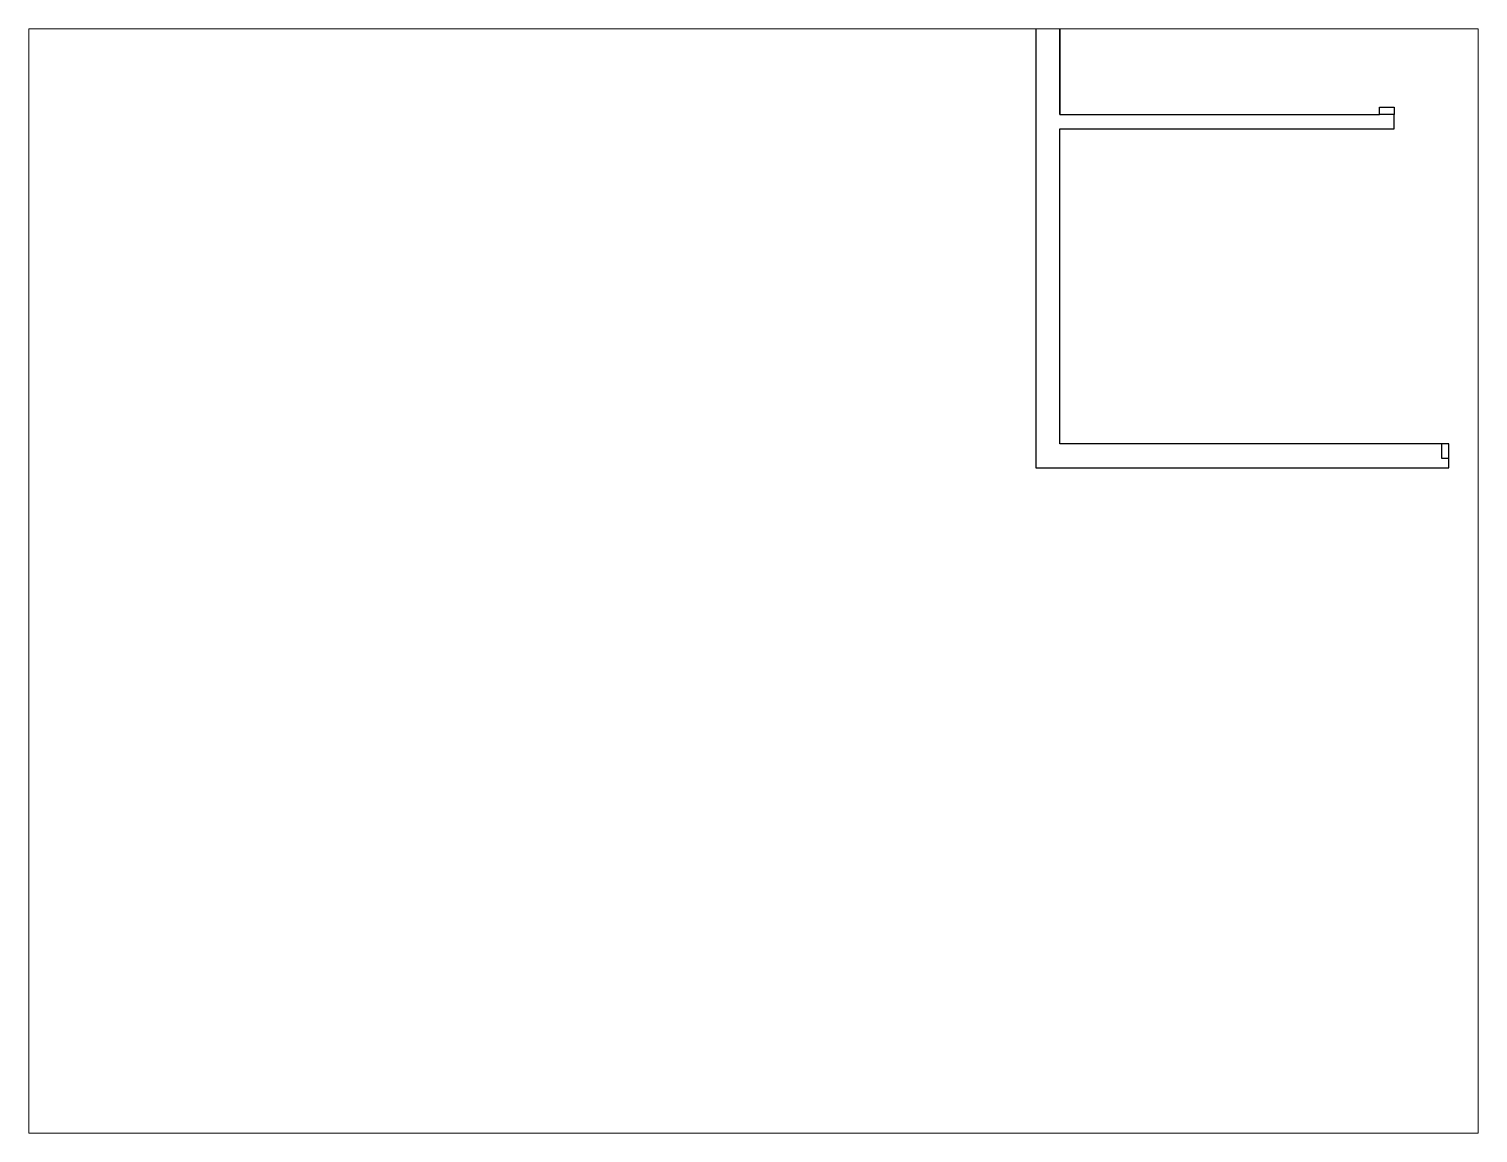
# Paper-space layout 'Layout2' of a CAD drawing. Header units: inches. Extents: x 1.05 to 9.45, y 0.8 to 7.2.
# The model-space entities are those that its viewports show. They can reach past a viewport. Long polylines and large blocks are cut down to what shows.
import ezdxf

# ---------------------------------------------------------------- set-up
doc = ezdxf.new("R2010")
doc.units = ezdxf.units.IN
doc.header["$MEASUREMENT"] = 0

msp = doc.modelspace()

# ---------------------------------------------------------------- linework, layer by layer
at = {"extrusion": (0, 1, 0)}
msp.add_line((587.93, 289.79, 132), (587.93, 289.79, 84), dxfattribs=at)
msp.add_line((590.93, 279.79, 132), (590.93, 279.79, 84))
for points in [[(420.42, 579.79), (420.42, 279.79), (590.93, 279.79), (590.93, 289.79), (430.42, 289.79), (430.42, 419.79), (562.42, 419.79), (568.42, 419.79), (568.42, 425.79)], [(430.42, 425.79), (430.42, 569.79), (562.42, 569.79), (562.42, 464.79)], [(430.42, 569.79), (430.42, 425.79), (562.42, 425.79)]]:
    msp.add_lwpolyline(points)
for points in [[(430.42, 462.36), (420.42, 462.36), (420.42, 534.36), (430.42, 534.36)], [(568.42, 425.79), (562.42, 425.79), (562.42, 428.79), (568.42, 428.79)], [(590.93, 289.79), (587.93, 289.79), (587.93, 283.79), (590.93, 283.79)]]:
    msp.add_lwpolyline(points, close=True)

psp = doc.layouts.new('Layout2')

# ---------------------------------------------------------------- viewports
at = {"layer": '0', "view_target_point": (303.7376, 233.1829)}
psp.add_viewport(center=(5.25, 4), size=(8.4, 6.4), view_center_point=(0.1079, -0.1024), view_height=455.929926, dxfattribs=at)

doc.saveas('drawing.dxf')
